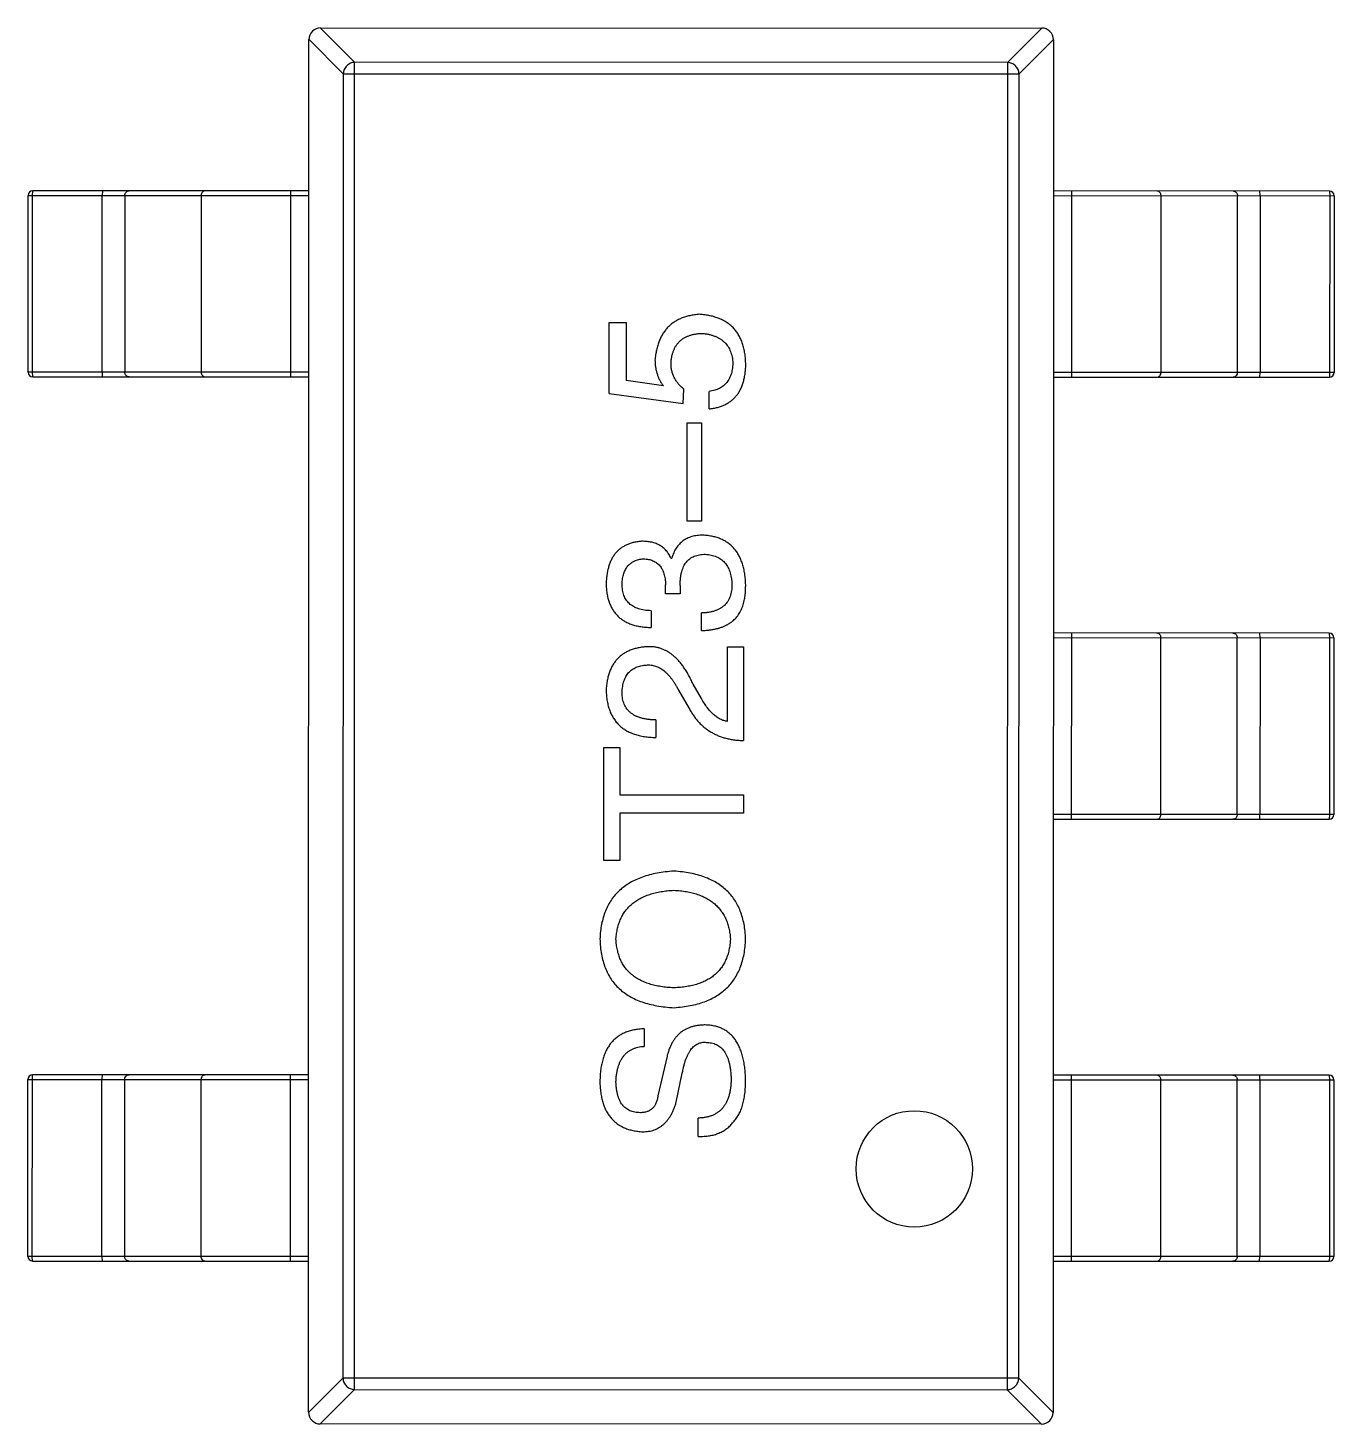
# Model space of a CAD drawing. Header units: inches. Extents: x -29 to 164, y -51 to 83.
# Drawn here: x 123.804 to 126.612, y 9.03 to 12.031 of the extents above; entities that cross this region are included whole.
import ezdxf

# ---------------------------------------------------------------- set-up
doc = ezdxf.new("R2010")
doc.units = ezdxf.units.IN
doc.header["$LTSCALE"] = 1.21
doc.header["$MEASUREMENT"] = 0
doc.layers.get('0').update_dxf_attribs({"linetype": 'CONTINUOUS'})

msp = doc.modelspace()

# ---------------------------------------------------------------- linework, layer by layer
at = {"color": 7, "linetype": 'Continuous'}
for p, q in [((124.4077, 9.0558), (124.4083, 12.0058)), ((124.4083, 12.0063), (124.4821, 11.9324)), ((124.5066, 11.957), (124.4328, 12.0308)), ((124.4333, 12.0308), (125.9833, 12.0305)), ((125.9838, 12.0305), (125.9099, 11.9567)), ((125.9345, 11.9321), (126.0083, 12.0059)), ((126.0083, 12.0055), (126.0077, 9.0555)), ((124.5061, 9.1046), (124.5066, 11.957)), ((125.9099, 11.9567), (124.5066, 11.957)), ((125.9099, 11.9567), (125.9093, 9.1043)), ((124.4821, 11.9324), (124.4815, 9.1291)), ((124.4821, 11.9324), (125.9345, 11.9321)), ((125.9339, 9.1288), (125.9345, 11.9321)), ((123.8143, 11.6709), (123.8148, 11.6809)), ((124.4082, 11.6808), (123.8148, 11.6809)), ((123.9643, 11.6809), (123.9638, 11.6709)), ((124.3692, 11.2808), (124.3693, 11.6808)), ((126.6016, 11.6803), (126.0082, 11.6805)), ((126.0472, 11.6805), (126.0471, 11.2805)), ((126.4527, 11.6704), (126.4522, 11.6804)), ((126.6016, 11.6803), (126.6022, 11.6703)), ((123.8047, 11.2909), (123.8048, 11.6709)), ((123.8048, 11.6709), (124.4082, 11.6708)), ((123.8142, 11.2909), (123.8143, 11.6709)), ((123.9637, 11.2909), (123.9638, 11.6709)), ((124.0126, 11.6709), (124.0125, 11.2909)), ((124.1766, 11.6708), (124.1765, 11.2908)), ((126.0082, 11.6705), (126.6116, 11.6703)), ((126.2398, 11.2904), (126.2398, 11.6704)), ((126.4038, 11.2904), (126.4039, 11.6704)), ((126.4527, 11.6704), (126.4526, 11.2904)), ((126.6022, 11.6703), (126.6021, 11.2903)), ((126.6116, 11.6703), (126.6116, 11.2903)), ((125.0537, 11.2449), (125.0538, 11.3974)), ((125.0538, 11.3974), (125.0898, 11.3974)), ((125.0898, 11.3974), (125.0898, 11.2728)), ((124.4081, 11.2908), (123.8047, 11.2909)), ((123.8147, 11.2809), (123.8142, 11.2909)), ((123.9637, 11.2909), (123.9642, 11.2809)), ((126.6116, 11.2903), (126.0081, 11.2905)), ((126.4521, 11.2804), (126.4526, 11.2904)), ((126.6021, 11.2903), (126.6016, 11.2803)), ((123.8147, 11.2809), (124.4081, 11.2808)), ((125.1701, 11.2613), (125.0898, 11.2728)), ((125.2127, 11.2236), (125.2144, 11.2547)), ((126.0081, 11.2805), (126.6016, 11.2803)), ((125.0537, 11.2449), (125.2127, 11.2236)), ((125.2685, 11.2121), (125.2685, 11.2498)), ((125.2209, 10.9706), (125.2209, 11.1821)), ((125.2209, 11.1821), (125.2521, 11.182)), ((125.2521, 11.182), (125.252, 10.9706)), ((125.252, 10.9706), (125.2209, 10.9706)), ((125.1864, 10.8915), (125.1881, 10.8915)), ((125.1749, 10.8145), (125.1749, 10.8342)), ((125.2061, 10.8325), (125.2061, 10.8145)), ((125.2061, 10.8145), (125.1749, 10.8145)), ((125.1438, 10.7784), (125.1438, 10.7424)), ((125.252, 10.7358), (125.252, 10.7735)), ((126.6014, 10.7303), (126.008, 10.7305)), ((126.008, 10.7205), (126.6114, 10.7203)), ((126.047, 10.7305), (126.0469, 10.3305)), ((126.2396, 10.3404), (126.2396, 10.7204)), ((126.4036, 10.3404), (126.4037, 10.7204)), ((126.4525, 10.7204), (126.452, 10.7304)), ((126.4525, 10.7204), (126.4524, 10.3404)), ((126.6014, 10.7303), (126.602, 10.7203)), ((126.602, 10.7203), (126.6019, 10.3403)), ((126.6114, 10.7203), (126.6114, 10.3403)), ((125.3077, 10.5403), (125.3077, 10.701)), ((125.3077, 10.701), (125.3421, 10.701)), ((125.3421, 10.701), (125.3421, 10.4993)), ((125.2028, 10.6076), (125.2257, 10.5682)), ((125.2519, 10.5895), (125.2339, 10.6207)), ((125.1536, 10.5436), (125.1536, 10.5059)), ((125.042, 10.2419), (125.0421, 10.4845)), ((125.0421, 10.4845), (125.0765, 10.4845)), ((125.0765, 10.4845), (125.0765, 10.3829)), ((125.0765, 10.3829), (125.3421, 10.3828)), ((125.3421, 10.3828), (125.3421, 10.3435)), ((125.0765, 10.3435), (125.0765, 10.2419)), ((125.3421, 10.3435), (125.0765, 10.3435)), ((126.6114, 10.3403), (126.0079, 10.3405)), ((126.0079, 10.3305), (126.6014, 10.3303)), ((126.4519, 10.3304), (126.4524, 10.3404)), ((126.6019, 10.3403), (126.6014, 10.3303)), ((125.0765, 10.2419), (125.042, 10.2419)), ((125.1288, 9.8799), (125.1288, 9.8422)), ((125.178, 9.8209), (125.1583, 9.7357)), ((125.1977, 9.7226), (125.2108, 9.7848)), ((123.8043, 9.3909), (123.8044, 9.7709)), ((123.8044, 9.7709), (124.4078, 9.7708)), ((123.8138, 9.3909), (123.8139, 9.7709)), ((123.8139, 9.7709), (123.8144, 9.7809)), ((124.4078, 9.7808), (123.8144, 9.7809)), ((123.9633, 9.3909), (123.9634, 9.7709)), ((123.9639, 9.7809), (123.9634, 9.7709)), ((124.0122, 9.7709), (124.0121, 9.3909)), ((124.1762, 9.7708), (124.1761, 9.3908)), ((124.3688, 9.3808), (124.3689, 9.7808)), ((126.6012, 9.7803), (126.0078, 9.7805)), ((126.0078, 9.7705), (126.6112, 9.7703)), ((126.0468, 9.7805), (126.0467, 9.3805)), ((126.2394, 9.3904), (126.2394, 9.7704)), ((126.4034, 9.3904), (126.4035, 9.7704)), ((126.4523, 9.7704), (126.4518, 9.7804)), ((126.4523, 9.7704), (126.4522, 9.3904)), ((126.6012, 9.7803), (126.6018, 9.7703)), ((126.6018, 9.7703), (126.6017, 9.3903)), ((126.6112, 9.7703), (126.6112, 9.3903)), ((125.2452, 9.6488), (125.2452, 9.6881)), ((124.4077, 9.3908), (123.8043, 9.3909)), ((123.8143, 9.3809), (123.8138, 9.3909)), ((123.8143, 9.3809), (124.4077, 9.3808)), ((123.9633, 9.3909), (123.9638, 9.3809)), ((126.6112, 9.3903), (126.0077, 9.3905)), ((126.0077, 9.3805), (126.6012, 9.3803)), ((126.4517, 9.3804), (126.4522, 9.3904)), ((126.6017, 9.3903), (126.6012, 9.3803)), ((124.4815, 9.1291), (124.4077, 9.0553)), ((125.9339, 9.1288), (124.4815, 9.1291)), ((126.0077, 9.055), (125.9339, 9.1288)), ((124.4322, 9.0308), (124.5061, 9.1046)), ((124.5061, 9.1046), (125.9093, 9.1043)), ((125.9093, 9.1043), (125.9831, 9.0305)), ((125.9827, 9.0305), (124.4327, 9.0308))]:
    msp.add_line(p, q, dxfattribs=at)
msp.add_circle((125.7094, 9.5789), 0.125, dxfattribs=at)
for centre, radius, start, end in [((124.4333, 12.0058), 0.025, 89.988, 179.988), ((125.9833, 12.0055), 0.025, 359.988, 89.988), ((123.8148, 11.6709), 0.01, 89.9881, 179.988), ((126.6016, 11.6703), 0.01, 359.988, 89.988), ((123.8147, 11.2909), 0.01, 179.988, 269.988), ((126.6016, 11.2903), 0.01, 269.9881, 359.988), ((126.6014, 10.7203), 0.01, 359.988, 89.988), ((126.6014, 10.3403), 0.01, 269.9881, 359.988), ((123.8144, 9.7709), 0.01, 89.9881, 179.988), ((126.6012, 9.7703), 0.01, 359.988, 89.988), ((123.8143, 9.3909), 0.01, 179.988, 269.988), ((126.6012, 9.3903), 0.01, 269.9881, 359.988), ((124.4327, 9.0558), 0.025, 179.988, 269.988), ((125.9827, 9.0555), 0.025, 269.988, 359.988)]:
    msp.add_arc(centre, radius, start, end, dxfattribs=at)
for points, knots in [([(124.5066, 11.957), (124.5035, 11.9568), (124.4972, 11.9554), (124.4892, 11.9499), (124.4837, 11.9419), (124.4822, 11.9356), (124.4821, 11.9324)], [0, 0, 0, 0, 0.248875, 0.5, 0.751125, 1, 1, 1, 1]), ([(125.9345, 11.9321), (125.9343, 11.9353), (125.9329, 11.9416), (125.9274, 11.9496), (125.9194, 11.9551), (125.9131, 11.9565), (125.9099, 11.9567)], [0, 0, 0, 0, 0.248875, 0.5, 0.751125, 1, 1, 1, 1]), ([(124.0126, 11.6709), (124.0126, 11.6722), (124.013, 11.6748), (124.0151, 11.6781), (124.0182, 11.6803), (124.0207, 11.6809), (124.022, 11.6809)], [0, 0, 0, 0, 0.257168, 0.51015, 0.757191, 1, 1, 1, 1]), ([(124.186, 11.6808), (124.1848, 11.6808), (124.1823, 11.6803), (124.1792, 11.6781), (124.1771, 11.6747), (124.1766, 11.6721), (124.1766, 11.6708)], [0, 0, 0, 0, 0.242809, 0.48985, 0.742832, 1, 1, 1, 1]), ([(126.2398, 11.6704), (126.2398, 11.6717), (126.2394, 11.6743), (126.2373, 11.6776), (126.2342, 11.6799), (126.2317, 11.6804), (126.2304, 11.6804)], [0, 0, 0, 0, 0.257168, 0.51015, 0.757191, 1, 1, 1, 1]), ([(126.3945, 11.6804), (126.3957, 11.6804), (126.3982, 11.6798), (126.4014, 11.6776), (126.4034, 11.6743), (126.4039, 11.6717), (126.4039, 11.6704)], [0, 0, 0, 0, 0.242809, 0.48985, 0.742832, 1, 1, 1, 1]), ([(125.2472, 11.4154), (125.2437, 11.415), (125.2368, 11.4144), (125.2268, 11.4126), (125.2175, 11.4101), (125.2087, 11.407), (125.2006, 11.4031), (125.193, 11.3987), (125.1862, 11.3935), (125.1799, 11.3876), (125.1742, 11.3811), (125.1691, 11.3739), (125.1648, 11.366), (125.1609, 11.3576), (125.1578, 11.3484), (125.1552, 11.3385), (125.1533, 11.328), (125.1525, 11.3208), (125.1521, 11.317)], [0, 0, 0, 0, 0.070056, 0.136784, 0.200181, 0.261459, 0.320361, 0.377607, 0.434201, 0.490556, 0.547297, 0.604711, 0.66384, 0.725285, 0.788826, 0.855809, 0.925831, 1, 1, 1, 1]), ([(125.3472, 11.3072), (125.347, 11.3113), (125.3468, 11.3193), (125.3454, 11.3309), (125.3434, 11.3418), (125.3405, 11.3519), (125.337, 11.3613), (125.3326, 11.37), (125.3274, 11.3779), (125.3215, 11.3852), (125.3149, 11.3916), (125.3074, 11.3973), (125.2992, 11.4022), (125.2902, 11.4063), (125.2805, 11.4097), (125.2701, 11.4125), (125.2589, 11.4143), (125.2512, 11.415), (125.2472, 11.4154)], [0, 0, 0, 0, 0.074337, 0.144658, 0.211298, 0.274399, 0.334717, 0.392948, 0.449757, 0.505394, 0.56075, 0.616858, 0.674126, 0.733366, 0.795021, 0.859694, 0.927941, 1, 1, 1, 1]), ([(125.1865, 11.3105), (125.1867, 11.3129), (125.1871, 11.3177), (125.1882, 11.3246), (125.1897, 11.3311), (125.1918, 11.3371), (125.1942, 11.3427), (125.1972, 11.3479), (125.2006, 11.3526), (125.2045, 11.3569), (125.2088, 11.3607), (125.2137, 11.364), (125.219, 11.3669), (125.2247, 11.3693), (125.2309, 11.3713), (125.2376, 11.3728), (125.2447, 11.3739), (125.2496, 11.3742), (125.2521, 11.3744)], [0, 0, 0, 0, 0.071832, 0.140066, 0.204455, 0.266341, 0.32589, 0.383089, 0.439379, 0.495454, 0.551183, 0.608094, 0.666555, 0.726952, 0.789772, 0.856464, 0.926451, 1, 1, 1, 1]), ([(125.2521, 11.3744), (125.2546, 11.3742), (125.2596, 11.3737), (125.2667, 11.3725), (125.2734, 11.3709), (125.2796, 11.3688), (125.2854, 11.3665), (125.2908, 11.3637), (125.2957, 11.3604), (125.3001, 11.3569), (125.3041, 11.3528), (125.3076, 11.3484), (125.3107, 11.3436), (125.3134, 11.3384), (125.3155, 11.3328), (125.3173, 11.3268), (125.3186, 11.3204), (125.3191, 11.316), (125.3193, 11.3137)], [0, 0, 0, 0, 0.076076, 0.147929, 0.216494, 0.28139, 0.343555, 0.403665, 0.461756, 0.518574, 0.57465, 0.630617, 0.687539, 0.745203, 0.805007, 0.867454, 0.932274, 1, 1, 1, 1]), ([(125.1521, 11.317), (125.1522, 11.3145), (125.1523, 11.3094), (125.1532, 11.3019), (125.1545, 11.2946), (125.1565, 11.2875), (125.1591, 11.2806), (125.1621, 11.2739), (125.1658, 11.2674), (125.1687, 11.2634), (125.1701, 11.2613)], [0, 0, 0, 0, 0.129488, 0.255609, 0.38009, 0.502685, 0.625504, 0.749031, 0.873124, 1, 1, 1, 1]), ([(125.3193, 11.3137), (125.3193, 11.3114), (125.3192, 11.3069), (125.3186, 11.3003), (125.3177, 11.2941), (125.3163, 11.2883), (125.3144, 11.2829), (125.3122, 11.2779), (125.3097, 11.2732), (125.3067, 11.269), (125.3033, 11.2652), (125.2995, 11.2618), (125.2953, 11.2588), (125.2907, 11.2561), (125.2857, 11.254), (125.2803, 11.2521), (125.2745, 11.2507), (125.2705, 11.2501), (125.2685, 11.2498)], [0, 0, 0, 0, 0.076648, 0.148913, 0.217705, 0.28283, 0.345406, 0.405074, 0.462929, 0.519315, 0.57498, 0.630645, 0.68742, 0.745021, 0.804689, 0.866635, 0.93176, 1, 1, 1, 1]), ([(124.0219, 11.2809), (124.0206, 11.2809), (124.0181, 11.2814), (124.015, 11.2837), (124.013, 11.287), (124.0125, 11.2896), (124.0125, 11.2909)], [0, 0, 0, 0, 0.242809, 0.48985, 0.742832, 1, 1, 1, 1]), ([(124.1765, 11.2908), (124.1765, 11.2895), (124.177, 11.2869), (124.1791, 11.2836), (124.1822, 11.2814), (124.1847, 11.2808), (124.1859, 11.2808)], [0, 0, 0, 0, 0.257168, 0.51015, 0.757191, 1, 1, 1, 1]), ([(125.2144, 11.2547), (125.2121, 11.2565), (125.2078, 11.26), (125.2021, 11.2661), (125.1973, 11.2724), (125.1934, 11.2793), (125.1903, 11.2865), (125.1881, 11.2941), (125.1867, 11.3022), (125.1866, 11.3077), (125.1865, 11.3105)], [0, 0, 0, 0, 0.132471, 0.259199, 0.382453, 0.502638, 0.622849, 0.744865, 0.870389, 1, 1, 1, 1]), ([(125.2685, 11.2121), (125.2716, 11.2125), (125.2777, 11.2133), (125.2865, 11.2152), (125.2947, 11.2177), (125.3022, 11.221), (125.3093, 11.2247), (125.3157, 11.2292), (125.3216, 11.2342), (125.3268, 11.2399), (125.3315, 11.2461), (125.3355, 11.2531), (125.339, 11.2606), (125.3418, 11.2687), (125.344, 11.2775), (125.3457, 11.2868), (125.3468, 11.2968), (125.3471, 11.3036), (125.3472, 11.3072)], [0, 0, 0, 0, 0.068545, 0.133544, 0.19542, 0.255245, 0.312812, 0.36916, 0.424791, 0.480307, 0.536971, 0.594633, 0.654367, 0.716937, 0.782022, 0.850991, 0.92325, 1, 1, 1, 1]), ([(126.2304, 11.2804), (126.2316, 11.2804), (126.2341, 11.2809), (126.2372, 11.2832), (126.2393, 11.2865), (126.2398, 11.2891), (126.2398, 11.2904)], [0, 0, 0, 0, 0.242809, 0.48985, 0.742832, 1, 1, 1, 1]), ([(126.4038, 11.2904), (126.4038, 11.2891), (126.4033, 11.2865), (126.4013, 11.2832), (126.3981, 11.2809), (126.3956, 11.2804), (126.3944, 11.2804)], [0, 0, 0, 0, 0.257168, 0.51015, 0.757191, 1, 1, 1, 1]), ([(125.1241, 10.9276), (125.1212, 10.9274), (125.1153, 10.9269), (125.1069, 10.9253), (125.099, 10.9231), (125.0917, 10.9203), (125.0849, 10.9168), (125.0787, 10.9127), (125.073, 10.908), (125.0679, 10.9027), (125.0633, 10.8967), (125.0593, 10.89), (125.0558, 10.8828), (125.053, 10.8749), (125.0506, 10.8665), (125.0489, 10.8573), (125.0476, 10.8476), (125.0473, 10.8409), (125.0471, 10.8375)], [0, 0, 0, 0, 0.067521, 0.132139, 0.193339, 0.252064, 0.309083, 0.364848, 0.420021, 0.475612, 0.532002, 0.589602, 0.649896, 0.712634, 0.778603, 0.848416, 0.922155, 1, 1, 1, 1]), ([(125.1864, 10.8915), (125.185, 10.8944), (125.1822, 10.9), (125.1767, 10.9074), (125.1701, 10.9137), (125.1627, 10.9189), (125.1544, 10.9228), (125.1451, 10.9256), (125.1349, 10.9273), (125.1278, 10.9275), (125.1241, 10.9276)], [0, 0, 0, 0, 0.125227, 0.244792, 0.361427, 0.478215, 0.59667, 0.722058, 0.856314, 1, 1, 1, 1]), ([(125.2553, 10.9407), (125.2532, 10.9407), (125.249, 10.9406), (125.2429, 10.9399), (125.237, 10.9391), (125.2315, 10.9377), (125.2262, 10.936), (125.2212, 10.9339), (125.2166, 10.9314), (125.2122, 10.9285), (125.2081, 10.9252), (125.2044, 10.9215), (125.2009, 10.9175), (125.1977, 10.913), (125.1949, 10.9082), (125.1922, 10.903), (125.19, 10.8974), (125.1887, 10.8935), (125.1881, 10.8915)], [0, 0, 0, 0, 0.071215, 0.138707, 0.20396, 0.266995, 0.327734, 0.387609, 0.445602, 0.503345, 0.561136, 0.618597, 0.677672, 0.738255, 0.799989, 0.863961, 0.930555, 1, 1, 1, 1]), ([(125.3471, 10.8341), (125.3469, 10.8382), (125.3465, 10.8462), (125.3451, 10.8578), (125.343, 10.8687), (125.3403, 10.8788), (125.3369, 10.8881), (125.3328, 10.8967), (125.3281, 10.9046), (125.3227, 10.9117), (125.3165, 10.918), (125.3098, 10.9235), (125.3023, 10.9284), (125.2942, 10.9324), (125.2854, 10.9357), (125.276, 10.9381), (125.2659, 10.9399), (125.2589, 10.9404), (125.2553, 10.9407)], [0, 0, 0, 0, 0.078078, 0.151942, 0.221594, 0.28726, 0.350176, 0.409768, 0.467648, 0.523784, 0.578904, 0.634014, 0.689819, 0.746826, 0.805875, 0.867063, 0.931764, 1, 1, 1, 1]), ([(125.2061, 10.8325), (125.2061, 10.8352), (125.2062, 10.8405), (125.2069, 10.8481), (125.2078, 10.8552), (125.2094, 10.8618), (125.2112, 10.8679), (125.2135, 10.8735), (125.2164, 10.8784), (125.2195, 10.8829), (125.2231, 10.8869), (125.2272, 10.8903), (125.2316, 10.8933), (125.2365, 10.8957), (125.2419, 10.8975), (125.2476, 10.8988), (125.2538, 10.8996), (125.258, 10.8997), (125.2602, 10.8997)], [0, 0, 0, 0, 0.082495, 0.159728, 0.232496, 0.300725, 0.365163, 0.425859, 0.483728, 0.538892, 0.592921, 0.646195, 0.699968, 0.754746, 0.811387, 0.870806, 0.933482, 1, 1, 1, 1]), ([(125.2602, 10.8997), (125.2624, 10.8995), (125.2667, 10.8992), (125.2729, 10.8981), (125.2787, 10.8966), (125.2841, 10.8946), (125.2891, 10.8921), (125.2937, 10.8893), (125.2978, 10.8859), (125.3017, 10.8822), (125.3051, 10.8779), (125.3081, 10.8732), (125.3107, 10.868), (125.3129, 10.8624), (125.3146, 10.8564), (125.316, 10.8499), (125.3171, 10.843), (125.3174, 10.8382), (125.3176, 10.8358)], [0, 0, 0, 0, 0.068514, 0.133941, 0.195994, 0.255362, 0.312994, 0.369441, 0.424687, 0.480522, 0.537148, 0.594801, 0.654411, 0.716817, 0.781981, 0.850498, 0.923306, 1, 1, 1, 1]), ([(125.0815, 10.8358), (125.0816, 10.8379), (125.0818, 10.8419), (125.0825, 10.8477), (125.0836, 10.8531), (125.0849, 10.8582), (125.0866, 10.8629), (125.0887, 10.8672), (125.091, 10.8712), (125.0937, 10.8748), (125.0967, 10.878), (125.1002, 10.8808), (125.1039, 10.8833), (125.108, 10.8854), (125.1123, 10.8871), (125.1171, 10.8884), (125.1221, 10.8894), (125.1256, 10.8897), (125.1274, 10.8899)], [0, 0, 0, 0, 0.078051, 0.151197, 0.220412, 0.286742, 0.34933, 0.409464, 0.467368, 0.52298, 0.578639, 0.633998, 0.690142, 0.746855, 0.805868, 0.867776, 0.932345, 1, 1, 1, 1]), ([(125.1274, 10.8899), (125.1293, 10.8898), (125.1329, 10.8896), (125.1382, 10.8888), (125.143, 10.8876), (125.1476, 10.8859), (125.1518, 10.8839), (125.1556, 10.8813), (125.1592, 10.8785), (125.1624, 10.8752), (125.1651, 10.8715), (125.1676, 10.8673), (125.1697, 10.8628), (125.1715, 10.8579), (125.1728, 10.8525), (125.1739, 10.8468), (125.1747, 10.8406), (125.1749, 10.8363), (125.1749, 10.8342)], [0, 0, 0, 0, 0.067741, 0.131599, 0.192143, 0.249977, 0.306453, 0.361639, 0.416449, 0.471489, 0.527582, 0.584873, 0.644974, 0.70814, 0.77492, 0.845909, 0.920585, 1, 1, 1, 1]), ([(125.0471, 10.8375), (125.0472, 10.8337), (125.0474, 10.8264), (125.0488, 10.8157), (125.0507, 10.8058), (125.0536, 10.7966), (125.057, 10.788), (125.0613, 10.7803), (125.0662, 10.7732), (125.072, 10.7669), (125.0784, 10.7612), (125.0856, 10.7563), (125.0936, 10.7522), (125.1022, 10.7487), (125.1116, 10.746), (125.1217, 10.744), (125.1325, 10.7427), (125.1399, 10.7425), (125.1438, 10.7424)], [0, 0, 0, 0, 0.073232, 0.142595, 0.207997, 0.270074, 0.329156, 0.386529, 0.441846, 0.496976, 0.551877, 0.607941, 0.665637, 0.725446, 0.788542, 0.855101, 0.925196, 1, 1, 1, 1]), ([(125.1438, 10.7784), (125.1413, 10.7785), (125.1364, 10.7787), (125.1293, 10.7796), (125.1227, 10.7808), (125.1166, 10.7825), (125.111, 10.7846), (125.1059, 10.7872), (125.1012, 10.7901), (125.097, 10.7935), (125.0933, 10.7973), (125.0902, 10.8016), (125.0874, 10.8063), (125.0853, 10.8114), (125.0836, 10.8169), (125.0824, 10.8228), (125.0816, 10.8292), (125.0815, 10.8336), (125.0815, 10.8358)], [0, 0, 0, 0, 0.078134, 0.15164, 0.221358, 0.286689, 0.348614, 0.407697, 0.464247, 0.520153, 0.574432, 0.629291, 0.684538, 0.742032, 0.801329, 0.863637, 0.930123, 1, 1, 1, 1]), ([(125.3176, 10.8358), (125.3175, 10.8333), (125.3175, 10.8285), (125.3166, 10.8216), (125.3154, 10.8152), (125.3136, 10.8092), (125.3113, 10.8036), (125.3085, 10.7985), (125.3051, 10.7939), (125.3012, 10.7898), (125.2968, 10.7861), (125.2919, 10.7829), (125.2865, 10.7801), (125.2806, 10.7779), (125.2742, 10.776), (125.2672, 10.7747), (125.2598, 10.7738), (125.2546, 10.7736), (125.252, 10.7735)], [0, 0, 0, 0, 0.071272, 0.13882, 0.201858, 0.262757, 0.320043, 0.376709, 0.431462, 0.486034, 0.541209, 0.597703, 0.65589, 0.717768, 0.782056, 0.850407, 0.92277, 1, 1, 1, 1]), ([(125.3372, 10.78), (125.338, 10.7817), (125.3397, 10.7852), (125.3416, 10.7909), (125.3434, 10.7969), (125.3446, 10.8035), (125.3458, 10.8105), (125.3465, 10.818), (125.3469, 10.8259), (125.347, 10.8313), (125.3471, 10.8341)], [0, 0, 0, 0, 0.101955, 0.208983, 0.322698, 0.44339, 0.570851, 0.70629, 0.84885, 1, 1, 1, 1]), ([(125.252, 10.7358), (125.2546, 10.7359), (125.2599, 10.7361), (125.2675, 10.7367), (125.2749, 10.7378), (125.2818, 10.7391), (125.2884, 10.7407), (125.2947, 10.7426), (125.3005, 10.745), (125.3061, 10.7476), (125.3112, 10.7505), (125.3161, 10.7537), (125.3205, 10.7573), (125.3246, 10.7612), (125.3283, 10.7654), (125.3316, 10.77), (125.3347, 10.7748), (125.3364, 10.7783), (125.3372, 10.78)], [0, 0, 0, 0, 0.078937, 0.154495, 0.226898, 0.296844, 0.363348, 0.427781, 0.48946, 0.549586, 0.607902, 0.664733, 0.720805, 0.776157, 0.831175, 0.886736, 0.943094, 1, 1, 1, 1]), ([(126.2396, 10.7204), (126.2396, 10.7217), (126.2392, 10.7243), (126.2371, 10.7276), (126.234, 10.7299), (126.2315, 10.7304), (126.2302, 10.7304)], [0, 0, 0, 0, 0.257168, 0.51015, 0.757191, 1, 1, 1, 1]), ([(126.3943, 10.7304), (126.3955, 10.7304), (126.398, 10.7298), (126.4012, 10.7276), (126.4032, 10.7243), (126.4037, 10.7217), (126.4037, 10.7204)], [0, 0, 0, 0, 0.242809, 0.48985, 0.742832, 1, 1, 1, 1]), ([(125.1356, 10.701), (125.1322, 10.7007), (125.1256, 10.7002), (125.116, 10.6986), (125.1071, 10.6964), (125.0987, 10.6935), (125.091, 10.6899), (125.0839, 10.6858), (125.0774, 10.6809), (125.0715, 10.6753), (125.0663, 10.6691), (125.0616, 10.6622), (125.0576, 10.6547), (125.0542, 10.6466), (125.0515, 10.6377), (125.0493, 10.6283), (125.0478, 10.6182), (125.0473, 10.6112), (125.047, 10.6076)], [0, 0, 0, 0, 0.070688, 0.137741, 0.201612, 0.262778, 0.321223, 0.378455, 0.434411, 0.490146, 0.546362, 0.603392, 0.662208, 0.723401, 0.787372, 0.85442, 0.925153, 1, 1, 1, 1]), ([(125.2339, 10.6207), (125.2324, 10.6241), (125.2293, 10.6307), (125.2243, 10.6401), (125.2191, 10.6489), (125.2138, 10.657), (125.2083, 10.6644), (125.2026, 10.6712), (125.1967, 10.6772), (125.1906, 10.6825), (125.1844, 10.6873), (125.1779, 10.6913), (125.1713, 10.6946), (125.1645, 10.6974), (125.1575, 10.6993), (125.1504, 10.7006), (125.143, 10.7012), (125.1381, 10.7011), (125.1356, 10.701)], [0, 0, 0, 0, 0.082731, 0.161257, 0.236138, 0.307554, 0.375712, 0.440848, 0.502916, 0.562567, 0.619798, 0.675716, 0.73039, 0.78386, 0.837315, 0.890547, 0.944917, 1, 1, 1, 1]), ([(125.0815, 10.6027), (125.0816, 10.6049), (125.0818, 10.6093), (125.0825, 10.6157), (125.0838, 10.6216), (125.0852, 10.6272), (125.0872, 10.6323), (125.0895, 10.6371), (125.0922, 10.6414), (125.0953, 10.6454), (125.0989, 10.6488), (125.1027, 10.652), (125.107, 10.6546), (125.1116, 10.6569), (125.1167, 10.6587), (125.1221, 10.6602), (125.1279, 10.6612), (125.1319, 10.6615), (125.1339, 10.6617)], [0, 0, 0, 0, 0.076112, 0.148436, 0.216883, 0.281466, 0.34298, 0.402356, 0.459881, 0.51546, 0.571111, 0.62658, 0.683162, 0.741007, 0.801404, 0.863825, 0.930544, 1, 1, 1, 1]), ([(125.1339, 10.6617), (125.1355, 10.6618), (125.1388, 10.662), (125.1436, 10.6616), (125.1483, 10.6608), (125.153, 10.6596), (125.1576, 10.6578), (125.1621, 10.6556), (125.1666, 10.653), (125.1709, 10.6497), (125.1752, 10.6462), (125.1794, 10.642), (125.1835, 10.6374), (125.1875, 10.6324), (125.1914, 10.6269), (125.1954, 10.6209), (125.1992, 10.6144), (125.2016, 10.6099), (125.2028, 10.6076)], [0, 0, 0, 0, 0.052237, 0.103888, 0.155485, 0.207395, 0.259864, 0.31356, 0.369176, 0.4266, 0.486836, 0.550048, 0.61567, 0.685271, 0.75824, 0.834614, 0.915635, 1, 1, 1, 1]), ([(125.047, 10.6076), (125.0472, 10.6035), (125.0476, 10.5957), (125.0492, 10.5843), (125.0515, 10.5737), (125.0547, 10.5638), (125.0587, 10.5547), (125.0634, 10.5464), (125.0688, 10.5388), (125.0752, 10.532), (125.0823, 10.526), (125.0902, 10.5208), (125.0988, 10.5164), (125.1083, 10.5127), (125.1185, 10.5098), (125.1295, 10.5077), (125.1413, 10.5064), (125.1494, 10.5061), (125.1536, 10.5059)], [0, 0, 0, 0, 0.07282, 0.141057, 0.2062, 0.267672, 0.326735, 0.383519, 0.439188, 0.494454, 0.549628, 0.605958, 0.66397, 0.72402, 0.787502, 0.854127, 0.925065, 1, 1, 1, 1]), ([(125.1536, 10.5436), (125.1507, 10.5437), (125.145, 10.5439), (125.1368, 10.5448), (125.1292, 10.5461), (125.1221, 10.5478), (125.1156, 10.55), (125.1097, 10.5525), (125.1043, 10.5556), (125.0995, 10.5591), (125.0952, 10.563), (125.0915, 10.5674), (125.0884, 10.5722), (125.0858, 10.5775), (125.0839, 10.5832), (125.0825, 10.5893), (125.0816, 10.5958), (125.0815, 10.6003), (125.0815, 10.6027)], [0, 0, 0, 0, 0.082594, 0.15978, 0.232961, 0.301462, 0.365595, 0.426678, 0.484662, 0.540809, 0.595146, 0.648401, 0.702272, 0.757102, 0.813447, 0.872233, 0.934055, 1, 1, 1, 1]), ([(125.2257, 10.5682), (125.2272, 10.5655), (125.2302, 10.5601), (125.2353, 10.5524), (125.2406, 10.5453), (125.2464, 10.5387), (125.2525, 10.5325), (125.2589, 10.527), (125.2656, 10.5218), (125.2728, 10.5173), (125.2802, 10.5132), (125.2881, 10.5097), (125.2962, 10.5066), (125.3047, 10.5042), (125.3136, 10.5021), (125.3228, 10.5007), (125.3323, 10.4997), (125.3388, 10.4995), (125.3421, 10.4993)], [0, 0, 0, 0, 0.065828, 0.130094, 0.192451, 0.254037, 0.313974, 0.373757, 0.433048, 0.492243, 0.551902, 0.611758, 0.672678, 0.734814, 0.798569, 0.863693, 0.930488, 1, 1, 1, 1]), ([(125.3077, 10.5403), (125.3051, 10.5408), (125.2998, 10.5419), (125.2923, 10.5451), (125.285, 10.5495), (125.2779, 10.5551), (125.271, 10.5619), (125.2643, 10.57), (125.2579, 10.5792), (125.254, 10.586), (125.2519, 10.5895)], [0, 0, 0, 0, 0.103034, 0.208166, 0.318255, 0.434664, 0.559728, 0.695394, 0.841708, 1, 1, 1, 1]), ([(126.2302, 10.3304), (126.2314, 10.3304), (126.2339, 10.3309), (126.237, 10.3332), (126.2391, 10.3365), (126.2396, 10.3391), (126.2396, 10.3404)], [0, 0, 0, 0, 0.242809, 0.48985, 0.742832, 1, 1, 1, 1]), ([(126.4036, 10.3404), (126.4036, 10.3391), (126.4031, 10.3365), (126.4011, 10.3332), (126.3979, 10.3309), (126.3954, 10.3304), (126.3942, 10.3304)], [0, 0, 0, 0, 0.257168, 0.51015, 0.757191, 1, 1, 1, 1]), ([(125.1929, 10.2187), (125.1866, 10.2183), (125.1745, 10.2173), (125.1569, 10.2145), (125.1406, 10.2109), (125.1253, 10.2062), (125.1112, 10.2006), (125.0983, 10.1939), (125.0865, 10.1862), (125.0759, 10.1776), (125.0665, 10.1679), (125.0582, 10.1573), (125.0512, 10.1456), (125.0453, 10.133), (125.0407, 10.1193), (125.0371, 10.1047), (125.0347, 10.0891), (125.0341, 10.0784), (125.0338, 10.0729)], [0, 0, 0, 0, 0.077567, 0.150676, 0.219857, 0.285465, 0.347921, 0.407823, 0.465422, 0.52175, 0.577087, 0.632521, 0.688224, 0.745558, 0.804966, 0.866649, 0.931596, 1, 1, 1, 1]), ([(125.3469, 10.0728), (125.3466, 10.0783), (125.3461, 10.0891), (125.3437, 10.1046), (125.3403, 10.1192), (125.3358, 10.1329), (125.33, 10.1455), (125.3232, 10.1572), (125.3152, 10.1678), (125.3061, 10.1775), (125.2958, 10.1862), (125.2845, 10.1939), (125.2719, 10.2006), (125.2583, 10.2062), (125.2435, 10.2109), (125.2276, 10.2145), (125.2106, 10.2173), (125.1989, 10.2182), (125.1929, 10.2187)], [0, 0, 0, 0, 0.069543, 0.135551, 0.198218, 0.258467, 0.316451, 0.372703, 0.428457, 0.483848, 0.539952, 0.597251, 0.656588, 0.718448, 0.783219, 0.851581, 0.92366, 1, 1, 1, 1]), ([(125.0682, 10.0729), (125.0686, 10.0769), (125.0693, 10.0846), (125.0715, 10.0959), (125.0744, 10.1064), (125.0783, 10.1163), (125.083, 10.1254), (125.0887, 10.1338), (125.0952, 10.1415), (125.1026, 10.1484), (125.1109, 10.1547), (125.12, 10.1601), (125.13, 10.1649), (125.1409, 10.169), (125.1527, 10.1722), (125.1653, 10.1748), (125.1788, 10.1768), (125.1881, 10.1774), (125.1928, 10.1777)], [0, 0, 0, 0, 0.066185, 0.128757, 0.188826, 0.247016, 0.303201, 0.358331, 0.413554, 0.469092, 0.525618, 0.584057, 0.64487, 0.708721, 0.775674, 0.846303, 0.920903, 1, 1, 1, 1]), ([(125.1928, 10.1777), (125.1975, 10.1774), (125.2065, 10.1768), (125.2196, 10.1748), (125.2319, 10.1722), (125.2433, 10.169), (125.2539, 10.1649), (125.2636, 10.1601), (125.2726, 10.1546), (125.2806, 10.1484), (125.2878, 10.1414), (125.2941, 10.1337), (125.2996, 10.1253), (125.3044, 10.1163), (125.3081, 10.1064), (125.311, 10.0958), (125.3132, 10.0846), (125.3138, 10.0768), (125.3141, 10.0728)], [0, 0, 0, 0, 0.077942, 0.152007, 0.221727, 0.288073, 0.351, 0.411526, 0.469701, 0.526016, 0.581668, 0.637084, 0.692684, 0.749573, 0.808409, 0.869306, 0.932836, 1, 1, 1, 1]), ([(125.0338, 10.0729), (125.0341, 10.0672), (125.0346, 10.0562), (125.0367, 10.0403), (125.0401, 10.0254), (125.0447, 10.0115), (125.0504, 9.9986), (125.0575, 9.9867), (125.0656, 9.9758), (125.0751, 9.9661), (125.0857, 9.9573), (125.0974, 9.9496), (125.1104, 9.9429), (125.1246, 9.9373), (125.14, 9.9327), (125.1565, 9.9292), (125.1742, 9.9265), (125.1865, 9.9257), (125.1928, 9.9253)], [0, 0, 0, 0, 0.069152, 0.134813, 0.197211, 0.256568, 0.314021, 0.370015, 0.425333, 0.480469, 0.536197, 0.593559, 0.65308, 0.715045, 0.780396, 0.8495, 0.922535, 1, 1, 1, 1]), ([(125.1928, 9.9679), (125.188, 9.9682), (125.1785, 9.9687), (125.1649, 9.9705), (125.1522, 9.9729), (125.1403, 9.9761), (125.1294, 9.9801), (125.1192, 9.9848), (125.11, 9.9902), (125.1017, 9.9964), (125.0944, 10.0034), (125.0879, 10.0111), (125.0823, 10.0196), (125.0777, 10.0288), (125.0739, 10.0388), (125.0711, 10.0495), (125.0691, 10.0609), (125.0685, 10.0688), (125.0682, 10.0729)], [0, 0, 0, 0, 0.079527, 0.154518, 0.225493, 0.292262, 0.355914, 0.416367, 0.47473, 0.531171, 0.586124, 0.640791, 0.696133, 0.751962, 0.809861, 0.870342, 0.93333, 1, 1, 1, 1]), ([(125.1928, 9.9253), (125.1988, 9.9258), (125.2106, 9.9267), (125.2276, 9.9295), (125.2435, 9.9332), (125.2582, 9.9379), (125.2719, 9.9436), (125.2844, 9.9504), (125.2958, 9.9581), (125.3061, 9.9669), (125.3152, 9.9767), (125.3232, 9.9874), (125.33, 9.9992), (125.3357, 10.012), (125.3403, 10.0258), (125.3437, 10.0406), (125.346, 10.0564), (125.3466, 10.0672), (125.3469, 10.0728)], [0, 0, 0, 0, 0.075921, 0.147605, 0.21565, 0.280144, 0.341762, 0.400894, 0.458022, 0.514147, 0.569605, 0.625256, 0.681857, 0.740217, 0.800617, 0.86368, 0.930079, 1, 1, 1, 1]), ([(125.3141, 10.0728), (125.3139, 10.0687), (125.3133, 10.0609), (125.3113, 10.0494), (125.3086, 10.0387), (125.3049, 10.0288), (125.3003, 10.0196), (125.2949, 10.0111), (125.2886, 10.0034), (125.2814, 9.9964), (125.2733, 9.9902), (125.2644, 9.9847), (125.2546, 9.9801), (125.2439, 9.976), (125.2324, 9.9729), (125.2199, 9.9705), (125.2067, 9.9687), (125.1975, 9.9682), (125.1928, 9.9679)], [0, 0, 0, 0, 0.06765, 0.131591, 0.192902, 0.251442, 0.307964, 0.363592, 0.418442, 0.47374, 0.529963, 0.587768, 0.647917, 0.710953, 0.777434, 0.847168, 0.921622, 1, 1, 1, 1]), ([(125.1288, 9.8799), (125.125, 9.8797), (125.1175, 9.8793), (125.1067, 9.8776), (125.0966, 9.8751), (125.0873, 9.8717), (125.0787, 9.8674), (125.0708, 9.8622), (125.0637, 9.8562), (125.0573, 9.8493), (125.0518, 9.8415), (125.0469, 9.8329), (125.0428, 9.8234), (125.0395, 9.8131), (125.0369, 9.8019), (125.035, 9.7899), (125.0339, 9.777), (125.0338, 9.7681), (125.0337, 9.7636)], [0, 0, 0, 0, 0.067746, 0.131468, 0.192012, 0.249947, 0.305924, 0.360562, 0.415062, 0.46941, 0.524967, 0.582613, 0.642659, 0.706195, 0.77304, 0.844305, 0.919608, 1, 1, 1, 1]), ([(125.26, 9.8881), (125.2573, 9.8881), (125.2521, 9.888), (125.2445, 9.8872), (125.2372, 9.8859), (125.2303, 9.884), (125.2238, 9.8817), (125.2177, 9.8787), (125.212, 9.8753), (125.2066, 9.8714), (125.2017, 9.8669), (125.1971, 9.8619), (125.1929, 9.8564), (125.1892, 9.8503), (125.1858, 9.8437), (125.1828, 9.8366), (125.1801, 9.829), (125.1787, 9.8236), (125.178, 9.8209)], [0, 0, 0, 0, 0.069111, 0.134881, 0.198727, 0.259407, 0.319007, 0.377056, 0.434317, 0.491571, 0.548636, 0.606792, 0.666243, 0.727818, 0.791484, 0.858071, 0.927249, 1, 1, 1, 1]), ([(125.3469, 9.7701), (125.3467, 9.7748), (125.3463, 9.7839), (125.345, 9.7971), (125.343, 9.8094), (125.3404, 9.8209), (125.3372, 9.8315), (125.3333, 9.8411), (125.3289, 9.85), (125.3237, 9.8578), (125.318, 9.8648), (125.3115, 9.8709), (125.3045, 9.8761), (125.2968, 9.8803), (125.2885, 9.8836), (125.2796, 9.8861), (125.27, 9.8876), (125.2634, 9.888), (125.26, 9.8881)], [0, 0, 0, 0, 0.08539, 0.165926, 0.241159, 0.312046, 0.378904, 0.441563, 0.500906, 0.55769, 0.612, 0.665045, 0.717904, 0.770385, 0.824307, 0.880048, 0.938483, 1, 1, 1, 1]), ([(125.0682, 9.7668), (125.0683, 9.7698), (125.0687, 9.7754), (125.0697, 9.7837), (125.0712, 9.7913), (125.0731, 9.7985), (125.0754, 9.8051), (125.0781, 9.8112), (125.0813, 9.8168), (125.0849, 9.8218), (125.0889, 9.8263), (125.0934, 9.8302), (125.0982, 9.8336), (125.1035, 9.8364), (125.1093, 9.8387), (125.1154, 9.8405), (125.122, 9.8417), (125.1265, 9.8421), (125.1288, 9.8422)], [0, 0, 0, 0, 0.080942, 0.15724, 0.229821, 0.297692, 0.36242, 0.423911, 0.482196, 0.539298, 0.594482, 0.64892, 0.70322, 0.758404, 0.815258, 0.874182, 0.93522, 1, 1, 1, 1]), ([(125.2108, 9.7848), (125.2114, 9.7877), (125.2125, 9.7934), (125.2144, 9.8015), (125.2166, 9.809), (125.219, 9.8159), (125.2216, 9.8221), (125.2244, 9.8278), (125.2275, 9.8328), (125.2307, 9.8373), (125.2343, 9.8411), (125.2379, 9.8443), (125.2419, 9.8469), (125.2461, 9.8489), (125.2505, 9.8502), (125.2551, 9.851), (125.26, 9.851), (125.2632, 9.8506), (125.2649, 9.8504)], [0, 0, 0, 0, 0.0932, 0.181198, 0.26306, 0.339627, 0.41092, 0.477479, 0.538825, 0.596824, 0.650619, 0.702235, 0.751666, 0.79967, 0.847759, 0.896274, 0.946739, 1, 1, 1, 1]), ([(125.2649, 9.8504), (125.2669, 9.8503), (125.2708, 9.8501), (125.2764, 9.8489), (125.2817, 9.8472), (125.2866, 9.8449), (125.2911, 9.8419), (125.2952, 9.8383), (125.299, 9.8342), (125.3023, 9.8295), (125.3054, 9.8241), (125.308, 9.8182), (125.3102, 9.8116), (125.3121, 9.8045), (125.3135, 9.7967), (125.3147, 9.7884), (125.3155, 9.7794), (125.3156, 9.7732), (125.3157, 9.7701)], [0, 0, 0, 0, 0.05617, 0.109836, 0.161504, 0.212099, 0.262487, 0.313111, 0.36568, 0.419737, 0.477556, 0.53817, 0.603387, 0.672532, 0.746929, 0.825941, 0.910245, 1, 1, 1, 1]), ([(124.0122, 9.7709), (124.0122, 9.7722), (124.0126, 9.7748), (124.0147, 9.7781), (124.0178, 9.7803), (124.0203, 9.7809), (124.0216, 9.7809)], [0, 0, 0, 0, 0.257168, 0.51015, 0.757191, 1, 1, 1, 1]), ([(124.1856, 9.7808), (124.1844, 9.7808), (124.1819, 9.7803), (124.1788, 9.7781), (124.1767, 9.7747), (124.1762, 9.7721), (124.1762, 9.7708)], [0, 0, 0, 0, 0.242809, 0.48985, 0.742832, 1, 1, 1, 1]), ([(125.0337, 9.7636), (125.0339, 9.7595), (125.0343, 9.7517), (125.0357, 9.7402), (125.0378, 9.7296), (125.0405, 9.7196), (125.0439, 9.7104), (125.048, 9.702), (125.0527, 9.6943), (125.0582, 9.6873), (125.0643, 9.6811), (125.071, 9.6755), (125.0785, 9.6709), (125.0866, 9.6668), (125.0954, 9.6636), (125.1049, 9.6612), (125.1149, 9.6594), (125.1219, 9.6589), (125.1255, 9.6586)], [0, 0, 0, 0, 0.077604, 0.150579, 0.220083, 0.285578, 0.347594, 0.407359, 0.464757, 0.520774, 0.5761, 0.631449, 0.687327, 0.744836, 0.804268, 0.865895, 0.931164, 1, 1, 1, 1]), ([(125.1206, 9.6996), (125.1186, 9.6997), (125.1146, 9.6997), (125.1088, 9.7005), (125.1033, 9.7019), (125.0983, 9.7037), (125.0936, 9.7061), (125.0893, 9.709), (125.0855, 9.7125), (125.0819, 9.7164), (125.0789, 9.7209), (125.0761, 9.7259), (125.0739, 9.7315), (125.0719, 9.7375), (125.0705, 9.7442), (125.0692, 9.7512), (125.0685, 9.7589), (125.0683, 9.7641), (125.0682, 9.7668)], [0, 0, 0, 0, 0.06343, 0.124222, 0.181144, 0.236526, 0.290131, 0.343393, 0.396288, 0.450954, 0.506479, 0.565175, 0.627059, 0.692946, 0.76251, 0.836996, 0.915797, 1, 1, 1, 1]), ([(125.3157, 9.7701), (125.3156, 9.7668), (125.3153, 9.7605), (125.3144, 9.7514), (125.3129, 9.7429), (125.3108, 9.735), (125.3083, 9.7276), (125.3052, 9.7209), (125.3015, 9.7148), (125.2974, 9.7094), (125.2927, 9.7045), (125.2874, 9.7003), (125.2817, 9.6966), (125.2754, 9.6937), (125.2686, 9.6914), (125.2612, 9.6896), (125.2534, 9.6884), (125.248, 9.6882), (125.2452, 9.6881)], [0, 0, 0, 0, 0.079335, 0.15404, 0.224955, 0.291021, 0.353982, 0.414027, 0.47178, 0.527247, 0.581879, 0.636096, 0.691322, 0.747597, 0.806328, 0.867466, 0.932039, 1, 1, 1, 1]), ([(125.3206, 9.6799), (125.3227, 9.6822), (125.3271, 9.687), (125.3324, 9.6955), (125.3369, 9.705), (125.3406, 9.7158), (125.3434, 9.7277), (125.3454, 9.7408), (125.3466, 9.755), (125.3468, 9.7649), (125.3469, 9.7701)], [0, 0, 0, 0, 0.09804, 0.200818, 0.309803, 0.427378, 0.554601, 0.691373, 0.839613, 1, 1, 1, 1]), ([(126.2394, 9.7704), (126.2394, 9.7717), (126.239, 9.7743), (126.2369, 9.7776), (126.2338, 9.7799), (126.2313, 9.7804), (126.23, 9.7804)], [0, 0, 0, 0, 0.257168, 0.51015, 0.757191, 1, 1, 1, 1]), ([(126.3941, 9.7804), (126.3953, 9.7804), (126.3978, 9.7798), (126.401, 9.7776), (126.403, 9.7743), (126.4035, 9.7717), (126.4035, 9.7704)], [0, 0, 0, 0, 0.242809, 0.48985, 0.742832, 1, 1, 1, 1]), ([(125.1583, 9.7357), (125.1579, 9.7328), (125.157, 9.7274), (125.1544, 9.72), (125.151, 9.7137), (125.1466, 9.7085), (125.1413, 9.7045), (125.1352, 9.7016), (125.1282, 9.6999), (125.1232, 9.6997), (125.1206, 9.6996)], [0, 0, 0, 0, 0.148023, 0.281917, 0.403558, 0.517739, 0.629599, 0.744162, 0.865862, 1, 1, 1, 1]), ([(125.1255, 9.6586), (125.1277, 9.6587), (125.1321, 9.6588), (125.1384, 9.6595), (125.1445, 9.6608), (125.1503, 9.6625), (125.1558, 9.6648), (125.1611, 9.6675), (125.166, 9.6708), (125.1707, 9.6746), (125.175, 9.6788), (125.1792, 9.6836), (125.1829, 9.6889), (125.1865, 9.6946), (125.1898, 9.7009), (125.1926, 9.7077), (125.1955, 9.7149), (125.1969, 9.72), (125.1977, 9.7226)], [0, 0, 0, 0, 0.063238, 0.123934, 0.183175, 0.240763, 0.297716, 0.35399, 0.41043, 0.466931, 0.525151, 0.585145, 0.647083, 0.711121, 0.778546, 0.84866, 0.922421, 1, 1, 1, 1]), ([(125.2452, 9.6488), (125.2493, 9.6487), (125.2572, 9.6486), (125.2688, 9.6499), (125.2795, 9.6521), (125.2894, 9.6555), (125.2985, 9.66), (125.3068, 9.6655), (125.3143, 9.6721), (125.3185, 9.6773), (125.3206, 9.6799)], [0, 0, 0, 0, 0.144278, 0.280018, 0.408467, 0.530887, 0.648749, 0.76463, 0.881475, 1, 1, 1, 1]), ([(124.0215, 9.3809), (124.0203, 9.3809), (124.0177, 9.3814), (124.0146, 9.3837), (124.0126, 9.387), (124.0121, 9.3896), (124.0121, 9.3909)], [0, 0, 0, 0, 0.242809, 0.48985, 0.742832, 1, 1, 1, 1]), ([(124.1761, 9.3908), (124.1761, 9.3895), (124.1766, 9.3869), (124.1787, 9.3836), (124.1818, 9.3814), (124.1843, 9.3808), (124.1855, 9.3808)], [0, 0, 0, 0, 0.257168, 0.51015, 0.757191, 1, 1, 1, 1]), ([(126.23, 9.3804), (126.2312, 9.3804), (126.2337, 9.3809), (126.2368, 9.3832), (126.2389, 9.3865), (126.2394, 9.3891), (126.2394, 9.3904)], [0, 0, 0, 0, 0.242809, 0.48985, 0.742832, 1, 1, 1, 1]), ([(126.4034, 9.3904), (126.4034, 9.3891), (126.4029, 9.3865), (126.4009, 9.3832), (126.3977, 9.3809), (126.3952, 9.3804), (126.394, 9.3804)], [0, 0, 0, 0, 0.257168, 0.51015, 0.757191, 1, 1, 1, 1]), ([(124.4815, 9.1291), (124.4816, 9.126), (124.4831, 9.1197), (124.4886, 9.1117), (124.4966, 9.1062), (124.5029, 9.1047), (124.5061, 9.1046)], [0, 0, 0, 0, 0.248875, 0.5, 0.751125, 1, 1, 1, 1]), ([(125.9093, 9.1043), (125.9125, 9.1044), (125.9188, 9.1059), (125.9268, 9.1114), (125.9323, 9.1194), (125.9338, 9.1257), (125.9339, 9.1288)], [0, 0, 0, 0, 0.248875, 0.5, 0.751125, 1, 1, 1, 1])]:
    msp.add_open_spline(points, degree=3, knots=knots, dxfattribs=at)

doc.saveas('drawing.dxf')
